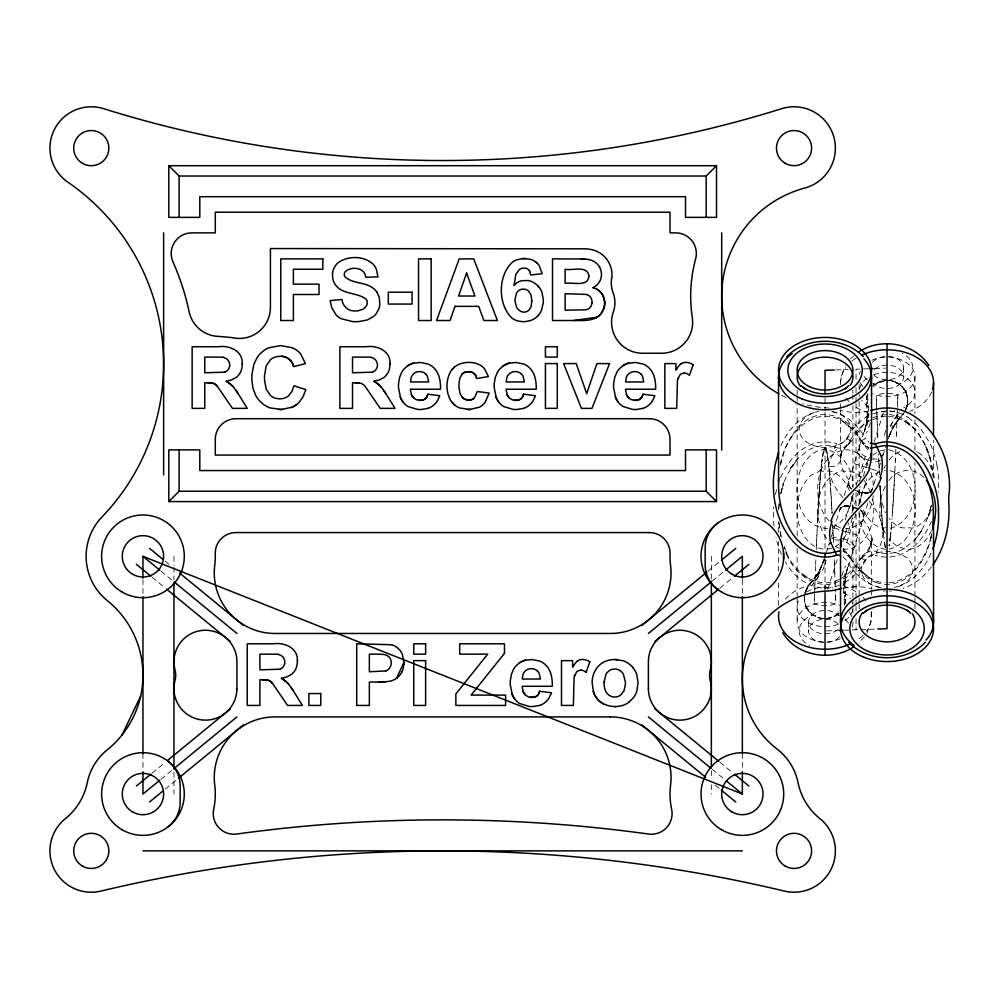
<?xml version="1.0" encoding="UTF-8"?>
<svg xmlns="http://www.w3.org/2000/svg" width="999" height="999" viewBox="0 0 999 999"><rect width="100%" height="100%" fill="white"/><g stroke="black" fill="none" stroke-linecap="round" stroke-linejoin="round"><path stroke-width="0.75" stroke-dasharray="5 3.75" d="M778.533 605.431L778.546 580.531M778.558 571.191L778.571 541.608M778.571 532.28L778.583 521.378M797.127 548.513L797.127 596.116M797.127 536.138L797.152 402.572M797.152 401.024L797.165 396.391M797.165 394.842L797.165 390.209M825.037 589.847L825.037 583.441M852.934 612.974L852.934 605.307M852.934 603.771L852.934 599.175M852.934 597.639L852.934 517.569M859.14 401.361L859.14 481.431M859.14 389.098L859.14 384.49M914.922 608.791L914.922 604.158M914.922 602.609L914.922 597.976M914.922 596.428L914.947 462.862M914.947 450.487L914.947 419.755M933.503 477.622L933.516 440.272M852.934 510.651L852.934 493.593M859.14 503.921L859.19 486.713M849.187 479.97C842.194 471.915 837.649 460.064 842.669 449.837C851.148 439.835 857.592 427.647 868.893 420.079M804.395 597.002L804.732 601.972A19.443 16.271 80.9 0 1 808.129 586.663M804.382 597.277C803.733 607.804 812.337 617.707 822.814 618.606M814.285 601.535L814.372 599.088M814.535 594.193L814.197 603.995A27.66 19.555 0 0 0 835.876 603.995L835.364 589.535M814.572 593.206L814.809 586.838M897.277 412.162L897.364 409.715M897.452 407.255L897.876 395.005A27.66 19.555 0 0 0 876.21 395.005L876.46 402.36M897.626 402.36L897.801 397.465M814.709 589.547L814.897 584.39M814.884 584.64L815.072 579.495M815.072 579.695L815.746 562.35M897.189 414.385L896.228 439.273M897.09 417.058L897.377 409.465M896.44 434.203L896.528 431.755M815.646 564.747L815.846 559.752M816.258 549.787L816.47 544.842M816.458 545.204L816.695 539.935M895.816 449.238L895.166 463.961M816.683 540.309L816.92 535.077M895.291 461.138L895.404 458.691M816.895 535.414L817.244 528.059M894.829 470.941L895.179 463.598M817.145 530.257L817.494 523.051M894.592 475.999L894.942 468.781M817.482 523.164L817.557 521.828M817.544 521.94L817.619 520.604M817.607 520.716L817.681 519.38M817.669 519.492L817.744 518.156M879.907 485.901L880.831 499.737L885.389 512.824M894.342 480.906L894.592 475.836M817.731 518.269L817.869 515.696M817.856 515.821L817.931 514.473M817.919 514.597L817.994 513.249M894.093 485.639L894.342 480.731M817.994 513.374L818.056 512.025M818.056 512.15L818.131 510.801M818.119 510.914L818.331 507.117M893.88 489.485L894.142 484.577M818.318 507.242L818.406 505.894M844.854 584.028L845.017 581.081M867.07 417.919L867.232 414.972M893.68 493.169L893.83 490.534M893.818 490.709L893.893 489.31M818.393 506.018L818.468 504.67M818.468 504.795L818.543 503.446M818.531 503.571L818.606 502.222M893.481 496.653L893.693 492.982M818.755 499.762L818.606 502.347M893.318 499.3L893.531 495.616M818.743 499.9L818.83 498.538M818.818 498.676L818.905 497.315M893.168 501.748L893.331 499.1M818.893 497.452L818.98 496.091M818.968 496.228L819.055 494.867M893.019 504.195L893.181 501.548M819.043 495.005L819.13 493.643M819.13 493.781L819.217 492.42M840.534 382.679L841.32 376.685L845.154 365.572M892.869 506.655L892.956 505.219M892.944 505.419L893.031 503.996M819.205 492.557L819.292 491.183M819.28 491.333L819.38 489.96M892.706 509.103L892.881 506.443M819.442 488.886L819.542 487.512M819.367 490.109L819.455 488.736M892.532 511.55L892.719 508.891M819.53 487.662L819.63 486.288M892.457 512.774L892.557 511.338M819.617 486.438L819.779 484.04M892.319 514.71L892.469 512.562M819.754 484.353L819.904 482.417M892.182 516.633L892.294 514.96M819.867 482.829L820.054 480.369M820.042 480.494L820.142 479.133M891.957 519.517L892.032 518.631M820.191 478.558L820.266 477.584M820.117 479.52L820.441 475.399M848.713 481.443L848.95 485.189L851.872 488.836C849.637 487.15 847.814 484.315 848.713 481.443A8.267 6.394 17.5 0 0 851.922 488.686M863.361 517.557L863.124 513.811L860.214 510.164C862.437 511.85 864.26 514.685 863.361 517.557A8.267 6.394 17.5 0 0 860.164 510.314M891.732 522.365L891.433 526.086M820.416 475.661L820.866 470.454M820.504 474.687L820.666 472.764M891.495 525.287L890.958 531.331M842.856 497.527C835.364 489.011 829.182 478.409 829.27 466.758A10.34 7.305 0 0 0 840.534 459.478L841.92 451.648L840.359 456.93L842.194 451.873L850.636 440.796M779.145 503.783L778.621 509.515L779.22 503.796M831.717 548.151C809.19 554.632 795.516 527.21 797.152 508.204C797.477 498.114 800.424 487.824 806.855 479.895C809.527 472.714 821.553 474.15 821.228 466.695M845.042 580.706L845.354 577.859M867.032 418.294L866.72 421.141M820.903 470.054L820.978 469.28M821.091 468.032L821.278 466.096M890.871 532.155L890.796 532.979M821.265 466.258L821.34 465.497M890.733 533.578L890.808 532.742M821.328 465.659L821.403 464.897M890.671 534.178L890.746 533.341M821.39 465.047L821.465 464.298M890.696 533.953L890.496 535.801M821.453 464.435L824.237 448.264M890.546 535.389L889.11 545.941M852.646 494.88C851.298 508.029 844.842 522.514 831.717 527.484M859.44 504.12C860.788 490.971 867.232 476.486 880.356 471.516M890.409 536.588L890.209 538.299M821.727 461.95L822.102 458.853M859.902 445.904C857.904 452.01 863.573 456.93 869.23 457.592M852.184 553.096C854.17 546.99 848.501 542.07 842.856 541.408M890.121 538.998L889.809 541.408M873.226 495.691C871.852 510.427 862.037 528.409 845.479 528.633M844.979 581.53L845.966 574.15L845.529 576.648M867.095 417.47L866.121 424.85L866.545 422.352M822.339 457.055L823.276 451.56M905.843 409.528C909.215 402.397 907.929 393.431 902.746 387.512M852.334 517.994L848.788 530.556L842.669 540.422M859.739 481.019L862.974 469.205L868.868 459.228M889.322 544.705L889.16 545.629M885.389 486.163C877.921 500.724 877.921 518.943 885.389 533.491M780.231 465.384L785.376 447.764L792.494 434.403M775.449 494.493L776.61 489.597M780.481 464.048L781.056 461.401M867.382 394.58L867.269 394.93A20.667 20.667 0 0 0 866.595 403.958A62.013 62.013 0 0 1 864.397 431.605L866.133 424.737L843.805 497.065M844.692 604.42L844.804 604.07A20.667 20.667 0 0 0 845.479 595.042A62.013 62.013 0 0 1 847.676 567.395L845.941 574.263L868.268 501.935M931.88 533.416L930.044 541.433L931.617 534.765C926.66 556.431 912.611 581.281 887.899 582.904M780.881 493.181L783.528 482.767L780.669 493.868L783.815 482.879A81.731 81.618 0 0 1 787.162 474.7L797.939 458.042L789.31 469.83L798.201 458.304L808.104 450.349A32.979 32.93 0 0 1 835.564 447.165M931.193 505.819L928.546 516.233L931.405 505.132L928.271 516.121A82.917 82.805 0 0 1 925.648 522.702L920.566 532.117L914.147 540.958L922.764 529.17L913.873 540.696L903.983 548.651A32.979 32.93 0 0 1 876.523 551.835M804.932 593.231L809.153 584.815M907.08 406.044L905.631 410.002C912.012 397.914 902.971 381.356 889.272 380.394M867.694 393.681L866.383 400.549L867.257 412.437A46.503 32.88 0 0 1 853.546 405.494M844.38 605.319L845.691 598.451L844.817 586.563A46.503 32.88 0 0 1 858.528 593.506M865.634 427.085L864.397 431.605L865.059 429.37M846.44 571.928L847.676 567.395L847.027 569.63M823.75 449.625L824.013 448.801A13.699 9.778 0 0 1 824.138 448.501L824.15 448.464A7.592 5.42 0 0 1 824.325 448.089L825.574 447.802A6.344 4.533 0 0 1 825.911 448.464L826.285 449.475M867.269 394.93L866.595 403.958M844.804 604.07L845.479 595.042M780.619 463.961C784.415 438.124 809.515 406.793 838.198 418.881C852.771 425.224 859.789 440.122 869.355 451.548M860.476 526.735L860.701 526.023M824.65 557.942L819.405 570.854M826.335 552.584L829.37 542.969M831.218 537.075L840.846 506.481M839.197 539.248L838.885 540.247L835.838 539.81L832.617 540.709M845.204 520.167L853.633 493.394M856.23 485.114L865.309 456.268M827.784 589.323L838.086 556.555M842.756 541.733L848.688 522.864M851.91 512.649L860.176 486.351M863.398 476.136L869.33 457.267M873.988 442.445L884.302 409.677M846.777 542.732L855.843 513.886M858.453 505.606L866.882 478.833M872.876 459.752L873.188 458.753L876.248 459.19L879.47 458.291M871.24 492.532L880.494 463.111M882.704 456.056L885.539 447.065M834.627 448.576C834.789 442.594 841.308 444.942 844.717 440.921C851.248 431.168 858.066 420.829 869.03 415.509M869.08 501.311C881.717 514.135 888.373 535.901 876.697 551.485C876.71 557.117 868.855 553.871 866.583 558.916C860.763 568.731 853.433 578.184 843.056 583.491M822.989 562.949L824.013 559.952A62.013 62.013 0 0 1 809.989 583.878L807.966 586.401M805.007 592.969L808.728 585.364A20.704 15.734 -19.3 0 1 809.028 584.914A20.492 15.734 -18.4 0 1 809.39 584.477A19.58 15.06 -18.3 0 1 809.577 584.128A20.33 15.722 -17.8 0 0 809.402 584.49M888.061 439.048L892.669 428.146M889.085 436.051L891.695 430.02M889.048 436.426L895.079 424.076L903.608 413.311M843.193 578.921C857.966 574.3 858.765 546.628 876.647 551.56M866.932 633.428L870.766 622.315L871.54 610.277M926.71 551.248C922.427 561.625 915.933 571.428 906.642 577.946A39.935 39.873 0 0 1 902.372 580.544L898.975 582.105A32.205 32.168 0 0 1 875.586 582.342M883.965 468.444L885.389 465.497M931.468 509.877C928.158 517.482 922.427 524.637 914.397 527.472A20.892 20.892 0 0 1 911.912 528.171L910.551 527.909A18.207 18.207 0 0 0 904.869 527.909C898.488 528.396 892.881 522.902 889.01 518.444M931.468 530.544C927.422 540.521 917.906 549.999 906.468 549.238A16.034 16.034 0 0 1 905.693 549.188L896.727 546.103L889.01 539.11M780.968 445.854C787.736 429.907 800.761 414.772 818.543 411.501M839.697 510.102L841.008 507.892L843.418 506.368L841.008 507.892L839.697 510.102A8.267 6.394 17.5 0 1 849.512 506.481L857.392 508.966M872.377 488.898L871.066 491.108L868.668 492.632L871.066 491.108L872.377 488.898A8.267 6.394 17.5 0 1 862.574 492.519L854.682 490.034M931.118 553.159C926.31 564.223 918.98 574.525 908.828 581.268A43.906 43.906 0 0 1 901.573 585.139M820.379 568.98L824.013 559.952L818.356 572.727L809.702 584.19M828.521 545.654L830.019 542.807M882.055 456.193L883.566 453.346M893.293 427.035L897.164 421.054M818.793 571.965L814.922 577.946M806.455 588.998L808.553 585.576A46.503 32.88 0 0 0 784.427 600.299M861.45 558.204C868.793 553.833 871.965 544.867 872.339 536.7C872.452 544.655 867.644 551.011 862.349 556.318L863.586 554.77C856.867 563.536 851.111 573.963 840.509 578.571M897.601 420.442L893.73 426.273L902.184 415.022A20.267 15.759 -17.4 0 0 902.596 414.622L902.834 414.285A20.542 15.672 -18.9 0 0 903.233 413.886L903.358 413.648M814.472 578.558L818.356 572.727L809.989 583.878A20.667 20.667 0 0 0 810.589 612.837A20.667 20.667 0 0 0 839.547 612.774M816.508 575.686L815.996 576.435M864.385 636.887L858.054 643.231M931.418 566.883C924.225 576.56 914.422 584.54 902.921 588.448M889.01 459.89L895.029 454.008L901.235 450.786M889.01 480.556C896.64 468.543 915.096 466.808 924.212 478.009M872.901 385.876L873.576 385.277M839.185 613.124L833.203 617.045L826.66 618.506M850.549 358.803L854.02 355.769M873.713 385.152L879.357 381.755L885.414 380.494M838.198 613.985L834.165 616.595L826.897 618.643M152.06 773.189L165.31 762.312M161.026 779.208L171.865 770.304M165.172 789.173L177.223 779.282M708.091 571.091L720.142 561.201M712.237 581.056L724.287 571.178M720.004 588.061L733.254 577.185M873.026 455.044L876.51 452.622M839.06 543.956L835.564 546.378M885.176 380.544C864.073 389.56 876.26 382.467 885.176 380.357M826.897 618.456L829.62 618.206L838.448 613.786M871.578 420.429C856.767 422.527 853.271 453.446 835.501 447.365M872.839 419.705L881.13 416.633L887.05 416.071M839.247 579.295C815.846 591.733 790.309 569.143 784.34 546.878L786.887 553.896L784.34 546.89M861.013 441.034L865.484 438.524L869.08 442.32M850.424 558.329C858.428 567.919 869.567 583.004 885.164 582.567M842.994 556.68L846.59 560.476L851.098 557.942L843.181 548.401M872.814 417.894L879.332 415.534L885.489 414.61M839.26 581.106C818.019 591.982 794.105 574.188 786.575 554.045M812.025 417.345C826.423 410.514 843.768 416.983 853.321 428.883M872.751 413.773L885.314 410.964M839.335 585.227C818.705 594.255 795.154 580.581 785.364 561.825M824.874 447.452L825.037 447.427A2.035 1.449 0 0 1 825.649 448.014M880.356 450.849L885.326 449.775M842.994 588.224L856.043 586.675M889.147 549.188C924.013 541.046 923.875 478.096 888.773 470.442M884.477 470.541L885.326 470.442M827.609 528.459C793.406 527.297 788.161 475.174 810.376 455.594C830.381 437.5 855.057 465.409 852.884 486.725M891.383 590.909L889.147 591.058M835.888 369.917L848.288 369.468M868.443 368.731L856.043 369.193L856.043 380.107M874.637 368.506L885.489 368.119M826.585 630.881L837.437 630.494M843.643 630.269L859.14 629.695M860.688 629.645L876.198 629.083M885.414 591.071L883.178 590.946M829.182 408.079L827.634 407.967A111.938 111.938 0 0 1 802.434 403.696M885.713 549.25C867.656 547.165 859.177 526.835 859.152 510.651M888.773 449.775C923.138 457.455 924 517.432 891.245 528.171A18.344 18.344 0 0 0 882.841 528.171C873.039 526.011 866.145 517.332 862.661 508.366M888.498 416.283C917.544 418.843 931.405 451.461 933.316 477.085M842.831 549.088C867.482 550.924 877.709 518.344 872.427 498.464M887.911 380.294C894.192 380.744 900.361 383.791 903.945 389.061M824.175 618.706C817.894 618.256 811.712 615.209 808.129 609.952M888.211 380.307C892.994 379.021 896.815 386.113 901.098 383.391A25.837 18.269 0 0 0 902.434 353.384M823.875 618.693C819.08 619.992 815.271 612.899 810.976 615.609A25.837 18.269 0 0 0 809.64 645.616M831.755 411.551C841.345 413.299 849.924 418.868 856.455 425.986A67.083 67.083 0 0 1 865.459 438.536M840.446 527.922L833.016 524.313M869.217 447.877L864.622 445.417L861.438 440.796A63.936 63.849 0 0 0 853.346 428.858M842.869 551.123L847.452 553.583L850.636 558.204A65.597 65.509 0 0 0 858.715 570.154M869.754 460.489L864.497 458.828A8.267 6.119 17.5 0 1 858.453 450.512M854.32 463.648L867.469 467.782M871.528 469.055L877.984 471.091M857.13 491.446L862.387 493.106A8.267 6.406 17.5 0 0 871.715 490.546M857.579 508.379L849.699 505.894A8.267 6.406 17.5 0 0 840.371 508.454M834.103 527.909L840.546 529.945M844.617 531.218L857.766 535.352M842.319 538.511L847.577 540.172A8.267 6.119 17.5 0 1 853.633 548.488M839.172 548.201L835.426 546.528M874.462 581.83L875.599 582.292M916.545 451.735L917.282 452.097M846.59 438.524L851.048 441.034M860.988 557.942L865.496 560.476M917.994 452.472C927.584 458.017 932.816 468.831 934.752 479.395M861.438 440.796L865.708 444.318L868.968 448.963M850.636 558.204L846.378 554.695L843.106 550.037M908.291 417.382L920.504 428.321L929.769 442.907A89.198 89.198 0 0 1 936.925 465.284M865.446 581.393L856.905 574.35M906.168 420.704L917.157 431.106L925.499 444.955A87.213 87.088 0 0 1 931.255 462.637L933.116 476.361M720.004 762.312L733.254 773.189M712.237 769.317L724.287 779.208M715.321 785.214L720.142 789.173M165.172 561.201L171.191 566.146M161.026 571.178L173.077 581.056M152.06 577.185L165.31 588.061M861.6 477.41L854.907 472.577L848.551 471.091A18.207 18.207 0 0 1 842.869 471.091L841.508 470.829A20.942 20.942 0 0 0 839.023 471.528C814.048 483.091 811.812 520.654 828.071 540.422M810.276 612.524C808.016 612.225 804.495 601.585 805.044 603.321M901.81 386.476L902.434 387.15M829.207 521.003C809.527 501.186 814.772 451.935 846.952 449.762A15.072 15.072 0 0 1 847.589 449.8C856.667 450.661 864.01 457.692 868.031 465.509M858.765 570.117L867.607 578.071A38.287 38.237 0 0 0 874.462 581.843M862.899 519.03L868.743 527.996L871.34 536.5L871.54 589.123M864.41 480.556L870.653 492.17M825.848 448.289L826.26 449.413M849.412 490.634C845.928 481.668 839.035 473.002 829.232 470.829A18.344 18.344 0 0 1 820.828 470.829M870.928 472.277L872.876 480.207L873.601 488.349M826.348 449.712L827.16 453.396M826.398 449.862L826.985 452.46M907.03 395.679L907.229 396.491M860.888 502.909L859.14 489.16M851.185 496.091L852.934 509.84M885.314 547.602L883.466 534.565M885.276 547.44L884.265 541.346M907.292 396.765L907.342 397.028A19.443 16.271 80.9 0 1 905.643 409.465M780.793 536.376L778.758 521.915M781.243 537.012L778.958 522.639M827.097 453.059L827.696 456.755M936.987 465.272L938.461 476.723A103.846 103.846 0 0 1 938.398 492.045M827.684 456.693L827.884 458.191M827.809 457.654L828.471 463.012M827.971 458.853L828.196 460.701M828.421 462.574L828.533 463.611M828.558 463.811L828.683 465.047M883.403 533.953L883.478 534.702M883.341 533.341L883.416 534.103M828.658 464.822L828.745 465.659M883.278 532.742L883.353 533.503M828.72 465.422L828.808 466.258M883.291 532.904L883.054 530.494M828.783 466.021L828.895 467.145M828.97 467.932L829.12 469.518M883.104 530.968L882.941 529.208M882.916 528.946L882.841 528.171M882.991 529.757L882.504 524.313M829.095 469.243L829.407 472.752M773.963 526.111L773.613 522.277A103.859 103.859 0 0 1 773.676 506.955M882.766 527.322L882.254 521.116M829.307 471.678L829.932 479.133M882.354 522.365L882.454 523.601M882.154 519.867L882.267 521.416M882.055 518.506L882.192 520.442M829.882 478.521L830.019 480.369M882.055 518.631L881.88 516.171M830.032 480.444L830.107 481.605M881.792 514.96L881.905 516.583M830.094 481.406L830.544 487.662M881.842 515.609L881.618 512.562M830.244 483.329L830.306 484.303M881.543 511.338L881.63 512.712M881.468 510.264L881.293 507.667M881.543 511.488L881.368 508.891M830.531 487.45L830.693 489.897M830.631 488.886L830.793 491.333M881.13 505.219L881.218 506.593M881.205 506.443L881.305 507.817M830.781 491.121L830.943 493.781M880.981 502.772L881.068 504.133M881.056 503.996L881.143 505.357M830.931 493.581L831.106 496.228M880.831 500.324L880.906 501.685M880.906 501.548L880.993 502.909M831.093 496.028L831.255 498.676M880.606 496.653L880.768 499.238M880.756 499.1L880.843 500.462M831.243 498.476L831.468 502.347M880.469 494.205L880.544 495.554M880.544 495.429L880.619 496.79M831.543 503.571L831.668 505.831M831.455 502.16L831.605 504.607M880.344 491.883L880.131 488.086M880.331 491.758L880.406 493.106M880.394 492.982L880.481 494.33M831.605 504.795L831.817 508.466M880.007 485.751L880.069 486.975M880.131 488.199L879.994 485.639M831.805 508.291L832.08 513.199M832.017 512.15L832.08 513.374M879.432 474.725L879.02 466.046M832.642 524.238L832.704 525.611M832.704 525.462L833.054 532.954M878.92 463.923L878.483 454.158M878.908 463.598L879.145 468.743M833.154 535.039L833.378 539.91M832.929 530.219L833.178 535.414M878.683 458.691L878.795 461.138M833.291 537.862L833.591 544.817M877.259 424.275L877.859 439.26M834.227 559.727L834.814 574.7M877.646 434.203L877.746 436.65M834.327 562.35L834.527 567.245M876.897 414.36L877.085 419.505M877.072 419.305L877.359 426.86M835.089 581.942L835.326 588.311M834.714 572.14L835.189 584.615M876.535 404.583L876.71 409.453M876.76 410.676L876.897 414.61M876.373 399.762L876.548 404.807M835.539 594.405L835.713 599.225M859.14 511.376L859.165 596.428M859.165 597.976L859.165 602.609M859.165 604.158L859.165 608.791M852.909 390.209L852.909 393.294M852.909 394.842L852.909 399.488M852.921 405.669L852.934 487.624M914.947 376.823L914.947 413.623M903.583 368.057L903.583 376.823M871.54 590.634L871.54 595.167M856.043 387.912L856.043 395.716M856.043 397.277L856.043 401.96M856.043 403.521L856.043 484.677M856.043 492.482L856.043 508.079M856.043 514.323L856.043 598.601M856.043 600.162L856.043 604.845M856.043 606.405L856.043 611.088M856.043 618.893L856.043 629.807M840.534 403.833L840.534 408.366M840.534 409.877L840.534 459.478M825.037 398.251L825.037 410.676M825.037 412.225L825.037 552.385M825.037 559.303L825.037 589.422M808.503 622.177L808.503 630.943M797.127 597.639L797.127 622.177M742.357 579.645L742.357 595.179M742.357 753.646L742.357 772.289M711.35 556.343L711.35 579.645M711.35 770.729L711.35 778.496M711.35 784.715L711.35 794.03M173.963 556.343L173.963 565.659M173.963 567.22L173.963 579.645M173.963 772.289L173.963 794.03M142.957 579.645L142.957 595.179M142.957 753.646L142.957 772.289M871.815 360.302A27.91 19.73 0 0 1 907.879 363.711A27.91 19.73 0 0 1 908.503 389.435A27.91 19.73 0 0 1 872.614 393.718M862.861 386.675A27.91 19.73 0 0 1 860.276 382.392M859.427 374.026A27.91 19.73 0 0 1 860.276 371.266M852.934 621.84A27.91 19.73 0 0 1 851.81 627.734M840.271 638.698A27.91 19.73 0 0 1 804.195 635.289A27.91 19.73 0 0 1 803.571 609.565A27.91 19.73 0 0 1 839.46 605.282M849.225 612.325A27.91 19.73 0 0 1 851.81 616.608M832.317 411.625A25.837 18.269 0 0 1 846.078 439.747A25.837 18.269 0 0 1 803.995 439.747A25.837 18.269 0 0 1 817.756 411.625M852.659 609.715A27.91 19.73 0 0 1 844.767 620.866M838.411 624.225A27.91 19.73 0 0 1 806.767 621.815A27.91 19.73 0 0 1 798.888 600.012M806.767 591.995A27.91 19.73 0 0 1 832.904 587.974M843.306 591.995A27.91 19.73 0 0 1 850.424 598.713M852.297 602.709A27.91 19.73 0 0 1 852.659 604.095M839.547 636.55A16.533 11.688 0 0 1 814.809 640.134A16.533 11.688 0 0 1 813.91 622.29A16.533 11.688 0 0 1 838.948 624.625M873.675 374.775A27.91 19.73 0 0 1 910.514 381.431A27.91 19.73 0 0 1 903.77 407.892M894.904 411.026A27.91 19.73 0 0 1 879.182 411.026M868.768 407.005A27.91 19.73 0 0 1 861.662 400.287M859.777 396.291A27.91 19.73 0 0 1 859.427 394.905M859.427 389.285A27.91 19.73 0 0 1 867.307 378.146M879.769 587.375A25.837 18.269 0 0 1 865.996 559.253A25.837 18.269 0 0 1 908.091 559.253A25.837 18.269 0 0 1 894.317 587.375M872.527 362.45A16.533 11.688 0 0 1 897.264 358.866A16.533 11.688 0 0 1 898.163 376.71A16.533 11.688 0 0 1 873.138 374.375M785.926 397.465A111.938 111.938 0 0 1 781.093 395.042M869.13 410.926A62.013 62.013 0 0 1 839.934 410.202M842.944 588.074A62.013 62.013 0 0 1 872.152 588.798M888.96 436.401A62.013 62.013 0 0 1 902.085 415.122A20.667 20.667 0 0 0 901.498 386.163A20.667 20.667 0 0 0 872.539 386.226M884.477 435.327A90.322 61.738 -10.3 0 1 887.487 425.212M890.234 426.323A50.462 28.821 -27.7 0 1 897.914 414.273M891.72 428.146A74.138 44.555 -24.8 0 1 892.944 425.899M890.733 426.273A50.45 28.384 -28.5 0 1 898.476 414.398M902.671 414.66A19.98 15.534 -17.4 0 1 902.297 415.084M903.358 413.786A20.592 15.772 -18.6 0 1 902.821 414.435M904.22 388.773A17.358 14.323 79.1 0 1 907.479 395.604M874.937 384.19A25.837 18.269 0 0 1 872.876 383.329M867.02 379.595A25.837 18.269 0 0 1 864.123 376.473M867.532 403.696A17.92 12.825 -72.1 0 1 869.03 395.055M873.813 387.187A17.92 12.825 -72.1 0 1 874.337 386.638M868.106 405.244A16.583 4.158 78.5 0 1 868.094 414.81M867.706 412.587A116.246 74.413 33.6 0 1 867.394 418.431M868.918 413.024A121.004 77.635 33.2 0 1 867.144 425.224M931.705 391.833A46.503 32.88 0 0 1 909.939 411.301M849.187 401.773A46.503 32.88 0 0 1 844.267 395.579M840.634 384.765A46.503 32.88 0 0 1 845.728 367.57M851.972 361.076A46.503 32.88 0 0 1 857.729 357.142M870.241 422.977A131.006 82.517 36.2 0 1 866.495 432.917M826.136 559.989A102.997 70.405 -10.3 0 1 824.337 566.171M824.375 565.871A81.019 51.598 -20.1 0 1 821.178 573.264M819.467 573.039A64.336 36.751 -27.7 0 1 817.607 576.111M820.366 570.854A74.138 44.555 -24.8 0 1 819.143 573.101M818.693 573.051A65.31 36.738 -28.5 0 1 817.057 575.699M818.93 575.861A45.192 24.113 -30.7 0 1 812.736 584.403M818.518 576.261A44.443 23.477 -31.1 0 1 812.549 584.365M809.302 584.89A19.88 14.935 -20.1 0 1 809.577 584.577M871.153 612.1A46.503 32.88 0 0 1 866.345 631.43M863.061 635.252A46.503 32.88 0 0 1 857.916 639.585M862.886 597.227A46.503 32.88 0 0 1 867.806 603.421M807.854 610.227A17.358 14.323 79.1 0 1 804.595 603.396M837.137 614.81A25.837 18.269 0 0 1 839.21 615.671M845.067 619.405A25.837 18.269 0 0 1 848.401 623.151M844.542 595.304A17.92 12.825 -72.1 0 1 843.056 603.945M838.273 611.813A17.92 12.825 -72.1 0 1 837.736 612.362M843.968 593.756A16.583 4.158 78.5 0 1 843.98 584.19M844.38 586.413A116.246 74.413 33.6 0 1 844.679 580.569M843.156 585.976A121.004 77.635 33.2 0 1 844.929 573.788M841.845 576.023A131.006 82.517 36.2 0 1 845.579 566.083M874.212 369.455A16.533 11.688 0 0 1 898.738 368.556A16.533 11.688 0 0 1 897.477 385.901A16.533 11.688 0 0 1 873.201 383.229M837.874 629.545A16.533 11.688 0 0 1 813.348 630.444A16.533 11.688 0 0 1 814.61 613.099A16.533 11.688 0 0 1 838.873 615.771M828.421 466.645A65.547 46.204 5.9 0 1 836.388 449.475M824.512 447.802A1.961 1.399 0 0 1 824.849 447.44M931.493 535.439A96.866 96.741 0 0 1 926.835 551.298M901.71 585.489A38.973 38.973 0 0 1 893.63 587.687M881.018 587.637A38.973 38.973 0 0 1 865.471 581.356M856.842 574.413A68.019 68.019 0 0 1 846.628 560.464M792.744 434.553A48.402 48.339 0 0 1 811.862 417.02M889.36 414.573A34.291 34.241 0 0 1 906.093 420.804M889.622 410.926A39.56 39.56 0 0 1 908.228 417.47M931.468 521.303A83.379 83.379 0 0 1 929.12 526.423C923.875 536.825 916.145 546.316 905.856 552.06A38.287 38.287 0 0 1 875.374 555.369M786.55 554.058A87.188 87.063 0 0 1 785.813 552.347M778.671 509.752A104.408 104.271 0 0 1 778.82 507.367M781.455 554.308A89.173 89.173 0 0 1 775.898 537.487M780.606 477.697A83.354 83.354 0 0 1 782.966 472.577C788.211 462.175 795.941 452.684 806.218 446.94A38.287 38.287 0 0 1 836.712 443.631M831.692 538.636A8.267 6.119 17.5 0 1 838.973 537.487M851.735 489.285A8.267 6.406 17.5 0 1 848.538 482.03M860.351 509.715A8.267 6.406 17.5 0 1 863.548 516.97M880.381 460.364A8.267 6.119 17.5 0 1 873.101 461.513M871.54 539.522L870.154 547.352L871.54 539.522M849.724 442.682L848.563 444.293L849.724 442.682M868.705 492.482L865.559 493.144L862.574 492.519L865.559 493.144L868.705 492.482M844.879 506.118L843.368 506.518L846.515 505.856L849.512 506.481L844.879 506.118M910.601 425.462L903.77 420.579L910.589 425.474M808.303 578.421L801.473 573.538L808.303 578.421M869.642 577.946L859.352 569.567L869.617 578.009M852.721 429.433L842.469 420.991L852.684 429.47M863.586 444.218L862.349 442.682L863.523 444.293M849.737 556.318L848.488 554.782L849.737 556.318M930.369 459.103L925.199 445.104L930.294 459.128"/><path stroke-width="1.5" d="M840.534 622.102L840.534 539.522M871.54 459.478L871.54 376.898M933.516 435.601L933.553 382.679M783.591 559.29L783.591 553.396M401.798 672.24A17.545 17.545 0 0 0 403.496 666.695L403.771 664.098A29.82 29.82 0 0 0 403.796 661.8L402.41 654.595A15.822 15.822 0 0 0 400.249 650.736L399.325 649.637A16.134 16.134 0 0 0 391.408 644.68M577.734 660.814A7.567 7.567 0 0 0 576.923 661.413L573.926 664.909A41.371 41.371 0 0 0 572.602 666.97L572.602 660.639L561.5 660.639L561.5 705.431L573.376 705.431L574.088 677.572A13.774 13.774 0 0 1 574.437 676.111L576.898 671.59A6.219 6.219 0 0 1 580.906 670.242M681.081 363.748A7.567 7.567 0 0 0 680.269 364.348L677.272 367.844A41.371 41.371 0 0 0 675.948 369.905L675.948 363.586L664.847 363.586L664.847 408.366L676.71 408.366L677.434 380.507A13.774 13.774 0 0 1 677.784 379.046L680.244 374.525A6.219 6.219 0 0 1 684.253 373.176M586.888 393.044L596.915 363.586L609.54 363.586L591.97 408.366L581.43 408.366L563.611 363.586L576.236 363.586L586.688 393.718M778.583 451.998L775.249 464.398L773.588 477.147A104.57 104.57 0 0 0 773.526 489.722C774.55 518.881 791.895 555.756 825.037 557.08A37 37 0 0 0 833.228 556.156L837.661 555.007L840.584 555.444M830.931 521.466C837.524 499.488 861.026 488.898 869.879 468.344M881.155 477.534C874.562 499.512 851.061 510.102 842.194 530.656M932.666 527.497C937.774 512.599 936.425 495.067 927.434 481.905M689.535 375.075L693.169 364.685M586.188 672.14L589.835 661.75M396.578 678.284L403.808 662.712M122.115 734.839L140.634 696.128M427.048 396.366L427.36 395.704A13.699 13.699 0 0 0 427.922 394.205L439.785 395.729L437.287 401.011A17.994 17.994 0 0 1 427.797 408.441M522.739 396.366L523.051 395.704A13.699 13.699 0 0 0 523.613 394.205L535.476 395.729L532.966 401.011A17.994 17.994 0 0 1 523.488 408.441M642.157 396.366L642.482 395.704A13.699 13.699 0 0 0 643.031 394.205L654.894 395.729L652.397 401.011M538.811 693.431L539.135 692.769A13.699 13.699 0 0 0 539.685 691.258L551.548 692.794L549.05 698.076A17.994 17.994 0 0 1 539.572 705.506M675.948 369.905L677.272 367.844M572.602 666.97L573.926 664.909M932.866 564.897C945.204 547.04 950.111 524.75 948.85 503.259A62.013 62.013 0 0 1 948.85 495.729C954.882 453.883 920.941 396.828 873.351 409.852A62.013 62.013 0 0 1 870.928 410.514M453.621 367.894A18.594 18.594 0 0 1 458.753 364.398C465.522 361.588 473.738 361.626 480.269 365.11A15.772 15.772 0 0 1 484.715 369.081L488.399 376.598L476.535 378.509L475.399 375.187L473.064 372.764L469.717 371.678L465.959 371.928A8.329 8.329 0 0 0 462.212 374.001L459.752 378.246L458.941 384.24A43.706 43.706 0 0 0 458.966 387.088L459.965 393.419L462.662 397.739A8.429 8.429 0 0 0 466.633 399.737L468.206 399.937A8.504 8.504 0 0 0 474.35 398.164M168.794 501.573L179.121 491.233L706.193 491.233L716.52 501.573L716.52 449.9L685.514 449.9L685.514 470.566L199.8 470.566L199.8 449.9L168.794 449.9L168.794 501.573L716.52 501.573M168.794 165.697L179.121 176.024L706.193 176.024L716.52 165.697L716.52 217.37L685.514 217.37L685.514 196.703L199.8 196.703L199.8 217.37L168.794 217.37L168.794 165.697L716.52 165.697M474.263 398.052L477.297 391.521L489.16 393.057L485.114 402.372A16.808 16.808 0 0 1 479.458 407.192L469.555 409.503L459.69 407.954A18.719 18.719 0 0 1 453.621 404.033M786.712 356.68C806.58 336.163 843.493 336.151 863.361 356.668M848.9 385.564L845.229 388.748L846.69 387.562C833.94 395.979 816.133 395.979 803.383 387.562L804.844 388.748L801.298 385.689M863.173 613.436L866.845 610.252L865.384 611.438C878.133 603.021 895.953 603.021 908.703 611.438L907.242 610.252L910.788 613.311M925.361 642.332C905.506 662.837 868.581 662.849 848.725 642.332M136.401 786.051L150.849 774.188M167.72 760.339L230.369 708.915M159.815 780.194L142.957 794.03L142.957 772.289M174.276 768.331L236.925 716.907M149.513 802.022L162.762 791.146M178.421 778.296L243.481 724.899M641.833 625.474L706.892 572.077M721.34 560.214L735.801 548.351M648.388 633.466L711.038 582.055M725.499 570.179L742.357 556.343L742.357 578.096M654.944 641.458L718.793 589.048M734.465 576.198L748.913 564.335M628.983 702.135L633.066 698.114A22.19 22.19 0 0 0 636.813 691.183L638.061 682.904L636.825 674.712A21.903 21.903 0 0 0 633.116 667.844M411.313 394.405A9.653 9.653 0 0 0 413.236 397.415L413.598 397.764A10.09 10.09 0 0 1 412.899 397.028A9.503 9.503 0 0 1 411.526 394.88L410.314 389.223L440.547 389.223C440.684 381.556 439.485 372.889 433.466 367.482A18.444 18.444 0 0 0 428.121 364.086L420.354 362.462L412.837 363.324A18.531 18.531 0 0 0 407.43 365.996L404.308 368.768A19.693 19.693 0 0 0 401.748 372.252L399.575 377.447L398.539 383.591A39.898 39.898 0 0 0 398.464 387.475L400.549 397.677M507.005 394.405A9.653 9.653 0 0 0 508.928 397.415L509.29 397.764A10.09 10.09 0 0 1 508.591 397.028A9.503 9.503 0 0 1 507.217 394.88L506.006 389.223L536.238 389.223C536.376 381.556 535.177 372.889 529.158 367.482A18.444 18.444 0 0 0 523.801 364.086L516.046 362.462L508.528 363.324A18.531 18.531 0 0 0 503.121 365.996L499.999 368.768A19.693 19.693 0 0 0 497.44 372.252L495.254 377.447L494.23 383.591A39.898 39.898 0 0 0 494.155 387.475L496.241 397.677A21.479 21.479 0 0 0 498.576 401.835L500.087 403.633A17.295 17.295 0 0 0 503.658 406.518L513.086 409.39A32.692 32.692 0 0 0 516.845 409.503L523.476 408.404M626.423 394.405A9.653 9.653 0 0 0 628.346 397.415L628.708 397.764A10.09 10.09 0 0 1 628.009 397.028A9.503 9.503 0 0 1 626.635 394.88L625.424 389.223L655.669 389.223C655.806 381.556 654.607 372.889 648.588 367.482A18.444 18.444 0 0 0 643.231 364.086L635.476 362.462L627.946 363.324A18.531 18.531 0 0 0 622.539 365.996L619.417 368.768A19.693 19.693 0 0 0 616.858 372.252L614.685 377.447L613.648 383.591A39.898 39.898 0 0 0 613.573 387.475L615.659 397.677M523.076 691.458A9.653 9.653 0 0 0 524.999 694.467L525.362 694.817A10.09 10.09 0 0 1 524.662 694.093A9.503 9.503 0 0 1 523.289 691.945L522.077 686.288L552.322 686.288C552.459 678.608 551.261 669.954 545.242 664.547A18.444 18.444 0 0 0 539.885 661.138L532.13 659.515L524.6 660.389A18.531 18.531 0 0 0 519.193 663.061L516.071 665.834A19.693 19.693 0 0 0 513.511 669.305L511.338 674.5L510.302 680.656A39.898 39.898 0 0 0 510.227 684.54L512.312 694.742A21.479 21.479 0 0 0 514.66 698.9L516.158 700.699A17.295 17.295 0 0 0 519.73 703.571L529.17 706.455A32.692 32.692 0 0 0 532.917 706.555L539.547 705.456M588.349 259.503L585.102 259.141A84.89 84.89 0 0 0 580.806 258.941L552.509 258.891L552.509 320.517L573.663 320.517C583.666 320.467 597.614 321.99 602.597 310.839C607.479 302.31 603.096 289.91 593.081 287.799M858.441 352.11C880.556 337.2 914.385 342.657 928.933 365.572M853.646 646.89C831.38 661.937 796.902 656.306 782.779 632.754M292.12 347.702L280.719 345.592L269.018 347.727A25.437 25.437 0 0 0 262.962 351.223L259.802 354.133A25.974 25.974 0 0 0 257.105 357.58L253.833 364.385L251.973 374.35A55.12 55.12 0 0 0 251.885 379.907L252.972 388.174L255.607 395.242A26.598 26.598 0 0 0 259.79 401.099L262.924 403.958A25.462 25.462 0 0 0 270.117 407.904L281.318 409.49L292.145 407.192A22.328 22.328 0 0 0 295.716 405.207M870.529 443.156L874.125 444.018L878.858 442.844A37 37 0 0 1 887.05 441.92C920.191 443.244 937.524 480.132 938.561 509.29M427.784 408.404L421.153 409.503A32.692 32.692 0 0 1 417.407 409.39L407.967 406.518A17.295 17.295 0 0 1 404.395 403.633L402.897 401.835A21.479 21.479 0 0 1 400.949 398.564M642.894 408.404L636.263 409.503A32.692 32.692 0 0 1 632.517 409.39L623.076 406.518A17.295 17.295 0 0 1 619.505 403.633L618.006 401.835A21.479 21.479 0 0 1 616.058 398.564M226.261 381.231L231.693 379.87L236.014 377.585A14.51 14.51 0 0 0 238.262 375.524A15.435 15.435 0 0 0 241.508 369.667L242.22 365.746A22.715 22.715 0 0 0 242.27 363.374C242.72 350.661 229.046 345.067 218.194 346.74L192.145 346.74L192.145 408.366L204.77 408.366L204.77 382.717L207.268 382.717A34.64 34.64 0 0 1 210.951 382.879L212.962 383.254A9.378 9.378 0 0 1 217.133 386.001L232.455 408.366L247.252 408.366L238.237 393.831A115.172 115.172 0 0 0 236.775 391.608L233.504 387.162A21.304 21.304 0 0 0 232.505 386.039A29.108 29.108 0 0 0 226.236 381.281A28.197 28.197 0 0 1 233.566 387.1M374.001 381.231L379.433 379.87L383.753 377.585A14.51 14.51 0 0 0 386.014 375.524A15.435 15.435 0 0 0 389.26 369.667L389.96 365.746A22.715 22.715 0 0 0 390.022 363.374C390.472 350.661 376.798 345.067 365.934 346.74L339.885 346.74L339.885 408.366L352.522 408.366L352.522 382.717L355.02 382.717A34.64 34.64 0 0 1 358.691 382.879L360.701 383.254A9.378 9.378 0 0 1 365.072 386.238L380.207 408.366L395.005 408.366L385.976 393.831A115.172 115.172 0 0 0 384.515 391.608L381.256 387.162A21.304 21.304 0 0 0 380.244 386.039A29.108 29.108 0 0 0 373.976 381.281A28.197 28.197 0 0 1 381.318 387.1M281.381 678.296L286.813 676.935L291.121 674.637A14.51 14.51 0 0 0 293.381 672.589A15.435 15.435 0 0 0 296.628 666.733L297.34 662.812A22.715 22.715 0 0 0 297.39 660.426C297.839 647.714 284.166 642.132 273.314 643.806L247.252 643.806L247.252 705.431L259.89 705.431L259.89 679.782L262.387 679.782A34.64 34.64 0 0 1 266.071 679.944L268.069 680.307M573.663 320.517L597.215 317.183M536.863 262.899A15.959 15.959 0 0 0 530.319 259.265L523.376 258.541L517.607 259.565A19.381 19.381 0 0 0 512.574 262.063C497.764 275.374 497.552 304.683 512.125 318.231A18.344 18.344 0 0 0 517.907 320.966L522.277 321.641A24.775 24.775 0 0 0 525.574 321.578L530.481 320.567A18.094 18.094 0 0 0 536.313 317.27A19.643 19.643 0 0 0 538.424 315.185M391.396 644.717L356.73 643.806L356.73 705.431L369.355 705.431L369.355 682.08L378.421 682.08A110.215 110.215 0 0 0 383.966 681.917L390.184 681.193A18.019 18.019 0 0 0 396.553 678.246M834.34 369.98L825.037 370.317L825.037 393.606M869.992 368.681L873.089 368.569M838.985 630.431L842.082 630.319M877.746 629.02L887.05 628.683L887.05 605.406M142.957 850.873L742.357 850.873M615.134 706.593A25.874 25.874 0 0 1 603.458 703.771A20.03 20.03 0 0 1 593.481 691.957L592.12 682.404A24.9 24.9 0 0 1 595.042 670.916A20.342 20.342 0 0 1 603.184 662.374A24.426 24.426 0 0 1 615.047 659.54L623.189 660.764A20.967 20.967 0 0 1 629.932 664.572L630.781 665.334A23.514 23.514 0 0 1 633.116 667.844M840.546 550.736L832.404 552.547A31.593 31.556 0 0 1 825.037 553.434C794.105 551.66 779.72 516.221 778.671 489.435A105.132 104.995 0 0 1 778.733 477.485M293.544 366.021A13.199 13.199 0 0 0 282.118 356.293L280.881 356.318A18.869 18.869 0 0 0 278.534 356.381L275.362 357.005A13.886 13.886 0 0 0 270.592 359.553L266.196 365.784L264.498 375.824A57.143 57.143 0 0 0 264.548 379.995L266.159 389.16L270.492 395.517A13.611 13.611 0 0 0 275.924 398.314L278.296 398.713A17.67 17.67 0 0 0 280.607 398.788L281.219 398.751A13.024 13.024 0 0 0 288.723 395.679L291.845 391.62L293.956 385.776L305.819 389.61L303.209 396.453L299.563 401.835A21.291 21.291 0 0 1 295.716 405.207M633.816 400.224L634.303 400.287A11.326 11.326 0 0 0 635.676 400.324A7.717 7.717 0 0 0 642.345 396.478M514.385 400.224L514.885 400.287A11.326 11.326 0 0 0 516.258 400.324A7.717 7.717 0 0 0 522.927 396.478M418.693 400.224L419.193 400.287A11.326 11.326 0 0 0 420.567 400.324A7.717 7.717 0 0 0 427.235 396.478M530.469 697.29L530.956 697.339A11.326 11.326 0 0 0 532.33 697.377A7.717 7.717 0 0 0 538.998 693.543M371.116 357.28L369.992 357.192A57.979 57.979 0 0 0 368.656 357.142L352.522 357.08L352.522 372.764L372.04 372.19A5.769 5.769 0 0 0 372.689 372.003M223.376 357.28L222.24 357.192A57.979 57.979 0 0 0 220.916 357.142L204.77 357.08L204.77 372.764L224.288 372.19A5.769 5.769 0 0 0 224.95 372.003M278.484 654.345L277.36 654.258A57.979 57.979 0 0 0 276.024 654.208L259.89 654.133L259.89 669.829L279.408 669.243A5.769 5.769 0 0 0 280.07 669.068M870.579 448.164L879.669 446.453A31.593 31.556 0 0 1 887.05 445.579C917.981 447.34 932.354 482.779 933.403 509.577M232.342 337.625L219.231 336.413A31.006 31.006 0 0 1 189.161 311.838A251.511 251.511 0 0 0 172.977 261.925A20.667 20.667 0 0 1 191.87 232.867L215.297 232.867L215.297 212.2L670.017 212.2L670.017 232.867L675.674 232.867A20.667 20.667 0 0 1 695.629 258.928A142.932 142.932 0 0 0 691.458 311.014L692.295 317.595A31.006 31.006 0 0 1 661.65 353.246L642.569 353.246A31.006 31.006 0 0 1 613.311 311.988L613.985 309.79A28.059 28.059 0 0 0 614.86 304.146L614.872 301.386A26.449 26.449 0 0 0 613.748 294.767L613.261 293.381A31.006 31.006 0 0 1 611.575 278.084M466.633 399.737L466.133 399.612A8.429 8.429 0 0 1 462.287 397.377M142.957 578.096L142.957 556.343L742.357 794.03L742.357 772.289M654.944 708.915L718.793 761.325M734.465 774.188L748.913 786.051M648.388 716.907L711.038 768.331M726.698 781.181L742.357 794.03M641.833 724.899L705.681 777.309M721.34 790.159L735.801 802.022M149.513 548.351L162.762 559.228M179.633 573.076L243.481 625.474M142.957 556.343L159.815 570.179M174.276 582.055L236.925 633.466M136.401 564.335L150.849 576.198M166.521 589.048L230.369 641.458M640.746 373.938L641.071 374.25A8.217 8.217 0 0 1 642.457 376.136L643.793 381.955L625.636 381.955L626.248 377.684A8.991 8.991 0 0 1 628.184 374.388A8.666 8.666 0 0 1 633.316 371.678L633.791 371.665A10.727 10.727 0 0 1 635.227 371.628A8.741 8.741 0 0 1 640.771 373.901M521.328 373.938L521.653 374.25A8.217 8.217 0 0 1 523.026 376.136L524.375 381.955L506.218 381.955L506.83 377.684A8.991 8.991 0 0 1 508.766 374.388A8.666 8.666 0 0 1 513.886 371.678L514.36 371.665A10.727 10.727 0 0 1 515.796 371.628A8.741 8.741 0 0 1 521.353 373.901M425.636 373.938L425.961 374.25A8.217 8.217 0 0 1 427.335 376.136L428.683 381.955L410.527 381.955L411.138 377.684A8.991 8.991 0 0 1 413.074 374.388A8.666 8.666 0 0 1 418.194 371.678L418.681 371.665A10.727 10.727 0 0 1 420.104 371.628A8.741 8.741 0 0 1 425.661 373.901M537.4 670.991L537.724 671.316A8.217 8.217 0 0 1 539.11 673.201L540.447 679.02L522.29 679.02L522.902 674.737A8.991 8.991 0 0 1 524.837 671.453A8.666 8.666 0 0 1 529.97 668.743L530.444 668.731A10.727 10.727 0 0 1 531.88 668.693A8.741 8.741 0 0 1 537.425 670.966M272.302 683.029L287.575 705.431L302.372 705.431L293.344 690.896A115.172 115.172 0 0 0 291.895 688.661L288.624 684.215A21.304 21.304 0 0 0 287.625 683.104A29.108 29.108 0 0 0 281.356 678.333A28.197 28.197 0 0 1 288.686 684.165M926.423 480.556L926.935 481.218M376.81 291.958L379.27 297.34L379.832 304.008A17.782 17.782 0 0 1 378.746 309.041L376.198 313.698A16.896 16.896 0 0 1 373.439 316.596L367.32 319.955L359.203 321.528A50.05 50.05 0 0 1 352.56 321.591L340.996 318.644A18.631 18.631 0 0 1 336.076 314.872L331.73 307.655L330.12 300.612L341.995 299.463C342.582 305.569 347.565 311.001 353.921 310.914A23.764 23.764 0 0 0 358.079 310.801L363.449 309.053L366.496 305.769A6.643 6.643 0 0 0 367.207 303.471L367.07 301.136A5.232 5.232 0 0 0 366.296 299.4C357.105 291.745 341.121 295.204 334.603 283.429A15.697 15.697 0 0 1 332.767 278.634L332.467 273.913A15.909 15.909 0 0 1 333.454 269.393L335.065 266.209A15.622 15.622 0 0 1 338.274 262.562C348.314 255.519 364.235 255.707 373.251 264.323A17.433 17.433 0 0 1 376.298 269.056L377.972 276.885L365.721 277.272C365.172 267.257 350.899 265.896 345.042 271.865A4.233 4.233 0 0 0 344.405 273.339L344.318 274.987A4.396 4.396 0 0 0 344.742 276.473C352.197 284.191 365.459 281.568 373.676 288.636A16.771 16.771 0 0 1 377.447 292.919M529.458 270.991L530.694 274.975L542.17 273.714L539.285 265.821A15.272 15.272 0 0 0 536.288 262.4M881.081 456.006L875.424 443.793M831.006 542.994L836.663 555.207M293.256 365.472L293.569 366.645L305.432 363.586L300.624 353.858A17.645 17.645 0 0 0 299.126 352.26A23.327 23.327 0 0 0 292.12 347.702M390.022 363.374L390.022 364.048M297.39 660.426L297.402 661.113M242.27 363.374L242.282 364.048M933.516 517.445L933.553 622.102M778.533 376.898L778.558 481.555M887.05 343.731L887.05 605.094M825.037 553.421L825.037 557.08M825.037 592.532L825.037 655.269M742.357 596.728L742.357 753.646M721.69 232.867L721.69 450.174M711.35 581.193L711.35 767.619M706.193 176.024L706.193 217.37M706.193 449.9L706.193 491.233M179.121 176.024L179.121 217.37M179.121 449.9L179.121 491.233M173.963 582.754L173.963 769.18M163.624 232.867L163.624 474.912M142.957 596.728L142.957 753.646M232.517 337.662A31.006 31.006 0 0 0 270.417 307.442L270.417 248.564L585.876 248.826A47.64 47.64 0 0 1 589.61 249.238L590.259 249.35A28.397 28.397 0 0 1 592.844 249.925A25.749 25.749 0 0 1 611.763 278.109M778.845 393.806A111.938 111.938 0 0 1 804.707 188.062A41.334 41.334 0 0 0 833.728 136.601A41.334 41.334 0 0 0 781.68 108.679A1134.265 1134.265 0 0 1 103.634 108.679A41.334 41.334 0 0 0 67.895 182.205A220.517 220.517 0 0 1 101.998 516.933A56.843 56.843 0 0 0 107.28 600.586A95.829 95.829 0 0 1 107.28 749.787A56.843 56.843 0 0 0 87.25 782.716A62.013 62.013 0 0 1 65.36 818.668A41.334 41.334 0 0 0 100.874 891.083A1472.676 1472.676 0 0 1 784.44 891.083A41.334 41.334 0 0 0 819.954 818.668A62.013 62.013 0 0 1 798.064 782.716A56.843 56.843 0 0 0 776.897 748.888A87.987 87.987 0 0 1 826.922 591.071L831.967 590.609A49.538 49.538 0 0 0 838.735 589.135A62.013 62.013 0 0 1 841.158 588.498M167.757 827.11A31.006 31.006 0 0 0 180.157 802.309L180.157 785.763A31.006 31.006 0 0 0 167.757 760.963M717.557 523.264A31.006 31.006 0 0 0 705.157 548.076L705.157 564.61A31.006 31.006 0 0 0 717.557 589.41M854.157 645.354A46.503 32.88 0 0 1 851.972 600.511A46.503 32.88 0 0 1 915.109 595.879A46.503 32.88 0 0 1 925.973 640.097M881.268 455.956A68.182 47.989 -13.7 0 1 880.107 477.447M841.533 546.428A45.966 31.419 -15.8 0 1 843.231 530.756M870.728 453.558A45.966 32.28 -16.6 0 1 868.93 468.256M830.818 543.044A68.169 47.128 -13.1 0 1 831.992 521.553M933.191 509.59A96.866 96.741 0 0 1 932.504 529.458M938.336 509.303A97.003 97.003 0 0 1 932.854 549.025M861.6 355.144A46.503 32.88 0 0 1 913.323 355.544A46.503 32.88 0 0 1 932.529 389.51M850.486 643.856A46.503 32.88 0 0 1 800.149 644.105A46.503 32.88 0 0 1 778.97 611.813M912.424 613.91A27.91 19.73 0 0 1 886.051 641.82A27.91 19.73 0 0 1 862.549 612.649M800.549 386.351A27.91 19.73 0 0 1 824.038 357.18A27.91 19.73 0 0 1 850.424 385.09M863.96 358.903A46.503 32.88 0 0 1 853.096 403.121A46.503 32.88 0 0 1 789.972 398.489A46.503 32.88 0 0 1 792.157 353.646M272.252 683.066A9.378 9.378 0 0 0 268.107 680.232A9.503 9.503 0 0 1 272.477 683.328M278.471 654.47A7.717 7.717 0 0 1 280.12 669.205M290.996 687.349A102.21 102.21 0 0 1 293.344 690.896M262.387 679.807A31.269 31.269 0 0 1 266.808 680.019M385.989 670.966A8.591 8.591 0 0 0 391.208 662.474A8.167 8.167 0 0 0 389.273 657.267A8.729 8.729 0 0 0 384.24 654.557L381.943 654.308A69.256 69.256 0 0 0 379.083 654.183L369.355 654.133L369.355 671.74L385.214 670.991A7.08 7.08 0 0 0 385.914 670.766M403.621 661.813A21.391 21.391 0 0 1 403.683 664.76M401.723 672.202A17.108 17.108 0 0 1 396.615 678.346M385.564 681.817A100.362 100.362 0 0 1 378.421 682.055M530.956 697.352A9.303 9.303 0 0 1 525.312 694.804M539.56 691.233A9.191 9.191 0 0 1 536.638 696.253M519.193 663.061A18.619 18.619 0 0 1 525.586 660.114M514.647 698.9A21.703 21.703 0 0 1 511.95 693.83M536.563 696.203A8.367 8.367 0 0 1 530.981 697.24M580.918 670.067A10.127 10.127 0 0 1 586.113 672.24M589.81 661.775A14.086 14.086 0 0 0 582.367 659.427A8.566 8.566 0 0 0 577.447 660.963M574.437 676.111A19.106 19.106 0 0 1 574.687 675.274M615.047 659.49A29.183 29.183 0 0 1 617.519 659.602M628.983 702.135A21.054 21.054 0 0 1 622.077 705.631L617.557 706.468A27.56 27.56 0 0 1 614.373 706.568M603.384 703.933A20.217 20.217 0 0 1 593.269 691.183M538.623 286.725A20.779 20.779 0 0 0 536.6 284.678L534.428 283.017A16.508 16.508 0 0 0 527.872 280.532L521.94 280.657A13.574 13.574 0 0 0 517.02 282.779L514.01 285.527L515.871 274.3L519.48 269.405A7.468 7.468 0 0 1 523.314 268.094A6.681 6.681 0 0 1 529.832 271.179M537.974 286.001A18.856 18.856 0 0 1 541.995 292.495L543.306 299.538A30.407 30.407 0 0 1 543.231 302.959L541.558 310.165A18.744 18.744 0 0 1 537.749 315.921M522.165 258.629A25.437 25.437 0 0 1 525.486 258.529M580.806 258.953A75.862 75.862 0 0 1 585.714 259.178M588.361 259.44A16.196 16.196 0 0 1 599.675 267.158M599.562 267.22A14.548 14.548 0 0 1 593.019 287.662M586.925 294.73A7.642 7.642 0 0 0 585.864 294.405L565.147 293.731L565.147 310.19L585.564 309.815A8.079 8.079 0 0 0 590.197 307.392A7.567 7.567 0 0 0 591.858 302.922M587.05 294.43A8.204 8.204 0 0 1 592.032 302.934M596.353 288.936A15.022 15.022 0 0 1 604.62 302.01M604.857 301.998A17.832 17.832 0 0 1 595.454 318.344M223.351 357.405A7.717 7.717 0 0 1 225.012 372.14M235.876 390.284A102.21 102.21 0 0 1 238.224 393.831M207.268 382.742A31.269 31.269 0 0 1 211.688 382.967M212.987 383.166A9.503 9.503 0 0 1 217.357 386.263M282.517 409.44A37.65 37.65 0 0 1 278.559 409.478M296.553 404.62A22.527 22.527 0 0 1 291.184 407.592M281.506 356.293A13.224 13.224 0 0 1 293.431 365.422M371.091 357.405A7.717 7.717 0 0 1 372.752 372.14M383.616 390.284A102.21 102.21 0 0 1 385.976 393.831M355.02 382.742A31.269 31.269 0 0 1 359.44 382.967M413.549 397.739A9.303 9.303 0 0 0 419.193 400.287A8.367 8.367 0 0 0 424.8 399.138M427.784 394.18A9.191 9.191 0 0 1 424.862 399.188M407.43 365.996A18.619 18.619 0 0 1 413.823 363.049M402.884 401.835A21.703 21.703 0 0 1 400.187 396.765M470.591 409.453A32.605 32.605 0 0 1 467.282 409.49M454.395 404.745A19.63 19.63 0 0 1 452.172 402.485M452.872 403.284A19.368 19.368 0 0 1 450.337 399.862C445.854 391.421 445.879 380.519 450.324 372.065A19.131 19.131 0 0 1 452.872 368.643M452.172 369.443A19.356 19.356 0 0 1 454.395 367.195M474.325 398.114A8.092 8.092 0 0 1 469.18 399.887A11.376 11.376 0 0 1 467.669 399.887M461.863 374.35A8.379 8.379 0 0 1 465.959 371.915M467.994 371.703A8.054 8.054 0 0 1 476.248 375.999M509.24 397.739A9.303 9.303 0 0 0 514.885 400.287A8.367 8.367 0 0 0 520.491 399.138M523.476 394.18A9.191 9.191 0 0 1 520.554 399.188M503.121 365.996A18.619 18.619 0 0 1 509.515 363.049M498.576 401.835A21.703 21.703 0 0 1 495.879 396.765M628.658 397.739A9.303 9.303 0 0 0 634.303 400.287A8.367 8.367 0 0 0 639.909 399.138A9.191 9.191 0 0 0 642.894 394.18M652.397 401.011A17.994 17.994 0 0 1 642.919 408.441M622.539 365.996A18.619 18.619 0 0 1 628.933 363.049M617.994 401.835A21.703 21.703 0 0 1 615.297 396.765M684.265 373.002A10.127 10.127 0 0 1 689.46 375.174M685.714 362.375A14.086 14.086 0 0 1 693.156 364.722M680.794 363.911A8.566 8.566 0 0 1 685.714 362.437M677.784 379.046A19.106 19.106 0 0 1 678.034 378.221M531.843 300.936L531.131 306.568L529.008 310.102A7.18 7.18 0 0 1 524.375 312.113A8.154 8.154 0 0 1 523.526 312.088A7.293 7.293 0 0 1 520.267 311.089L517.732 308.916A9.653 9.653 0 0 1 516.533 307.155L515.047 301.298A23.314 23.314 0 0 1 515.009 299.213L516.595 292.957A7.792 7.792 0 0 1 517.42 291.845L518.044 291.209A7.68 7.68 0 0 1 522.914 289.123A8.879 8.879 0 0 1 524.25 289.173A7.617 7.617 0 0 1 528.471 290.996L531.068 295.092L531.843 300.936M604.008 682.205L604.432 687.662L606.031 691.945A10.589 10.589 0 0 0 607.092 693.406L608.728 694.979A9.478 9.478 0 0 0 613.611 696.952A11.039 11.039 0 0 0 615.284 696.99L615.846 696.952A9.428 9.428 0 0 0 620.729 694.992L623.975 690.833L625.374 684.615A28.434 28.434 0 0 0 625.411 682.13L623.388 674.125A10.677 10.677 0 0 0 622.352 672.664L620.716 671.091A9.428 9.428 0 0 0 615.846 669.118A11.039 11.039 0 0 0 614.16 669.08L613.611 669.118A9.478 9.478 0 0 0 608.728 671.078L607.092 672.664A10.589 10.589 0 0 0 606.031 674.125L604.008 682.205M588.873 276.211C588.024 287.575 571.59 281.805 565.147 283.391L565.147 269.231C571.778 270.991 588.049 264.785 588.873 276.211M454.982 306.356L450.049 320.517L436.538 320.517L459.215 258.891L473.713 258.891L497.39 320.517L483.878 320.517L478.708 306.356L454.982 306.356M466.583 273.064L458.578 296.029L474.95 296.029L466.583 273.064M504.47 653.371L471.103 695.092L505.619 695.092L505.619 705.431L455.856 705.431L455.856 693.943L487.712 654.133L459.69 654.133L459.69 643.806L504.47 643.806L504.47 653.371M322.852 258.891L280.744 258.891L280.744 320.517L293.381 320.517L293.381 294.493L319.031 294.493L319.031 284.153L293.381 284.153L293.381 269.231L322.852 269.231L322.852 258.891M431.168 258.891L418.544 258.891L418.544 320.517L431.168 320.517L431.168 258.891M412.038 292.195L388.299 292.195L388.299 304.058L412.038 304.058L412.038 292.195M557.292 346.74L545.429 346.74L545.429 357.08L557.292 357.08L557.292 346.74M557.292 363.586L545.429 363.586L545.429 408.366L557.292 408.366L557.292 363.586M649.35 418.693L235.964 418.693A20.667 20.667 0 0 0 215.297 439.373L215.297 455.057L670.017 455.057L670.017 439.373A20.667 20.667 0 0 0 649.35 418.693M649.4 532.567L235.914 532.567A20.667 20.667 0 0 0 215.26 553.933A72.34 72.34 0 0 1 214.735 565.309A60.639 60.639 0 0 0 274.912 633.466L610.401 633.466A60.639 60.639 0 0 0 670.579 565.309A72.34 72.34 0 0 1 670.054 553.933A20.667 20.667 0 0 0 649.4 532.567M425.624 643.806L413.761 643.806L413.761 654.133L425.624 654.133L425.624 643.806M425.624 660.639L413.761 660.639L413.761 705.431L425.624 705.431L425.624 660.639M320.741 693.556L308.878 693.556L308.878 705.431L320.741 705.431L320.741 693.556M610.401 716.907L274.912 716.907A60.639 60.639 0 0 0 214.735 785.064A72.34 72.34 0 0 1 213.686 809.227A20.667 20.667 0 0 0 236.726 834.04A1503.682 1503.682 0 0 1 648.588 834.04A20.667 20.667 0 0 0 671.628 809.227A72.34 72.34 0 0 1 670.579 785.064A60.639 60.639 0 0 0 610.401 716.907M648.388 688.648L648.388 661.725A31.481 31.481 0 0 1 683.978 630.506A31.481 31.481 0 0 1 710.289 669.854A20.667 20.667 0 0 0 710.289 680.519A31.481 31.481 0 0 1 683.978 719.867A31.481 31.481 0 0 1 648.388 688.648M236.925 688.636L236.925 661.75A31.481 31.481 0 0 0 201.348 630.506A31.481 31.481 0 0 0 175.025 669.854A20.667 20.667 0 0 1 175.025 680.519A31.481 31.481 0 0 0 201.348 719.867A31.481 31.481 0 0 0 236.925 688.636M721.69 592.145A41.334 41.334 0 0 0 783.703 556.343A41.334 41.334 0 0 0 721.69 520.541A41.334 41.334 0 0 0 721.69 592.145M122.29 592.145A41.334 41.334 0 0 0 184.291 556.343A41.334 41.334 0 0 0 122.29 520.541A41.334 41.334 0 0 0 122.29 592.145M122.29 829.832A41.334 41.334 0 0 0 184.291 794.03A41.334 41.334 0 0 0 122.29 758.241A41.334 41.334 0 0 0 122.29 829.832M863.785 657.167A46.503 32.88 0 0 0 933.553 628.683A46.503 32.88 0 0 0 863.785 600.199A46.503 32.88 0 0 0 863.785 657.167M809.402 386.663A27.91 19.73 0 0 0 852.871 371.728A27.91 19.73 0 0 0 812.849 352.572A27.91 19.73 0 0 0 809.402 386.663M801.785 398.801A46.503 32.88 0 0 0 871.54 370.317A46.503 32.88 0 0 0 801.785 341.845A46.503 32.88 0 0 0 801.785 398.801M82.492 163.337A17.57 17.57 0 0 0 108.854 148.127A17.57 17.57 0 0 0 82.492 132.904A17.57 17.57 0 0 0 82.492 163.337M785.251 163.337A17.57 17.57 0 0 0 811.6 148.127A17.57 17.57 0 0 0 785.251 132.904A17.57 17.57 0 0 0 785.251 163.337M785.251 866.096A17.57 17.57 0 0 0 811.6 850.873A17.57 17.57 0 0 0 785.251 835.664A17.57 17.57 0 0 0 785.251 866.096M82.492 866.096A17.57 17.57 0 0 0 108.854 850.873A17.57 17.57 0 0 0 82.492 835.664A17.57 17.57 0 0 0 82.492 866.096M721.69 829.832A41.334 41.334 0 0 0 783.703 794.03A41.334 41.334 0 0 0 721.69 758.241A41.334 41.334 0 0 0 721.69 829.832M732.03 574.238A20.667 20.667 0 0 0 763.024 556.343A20.667 20.667 0 0 0 732.03 538.436A20.667 20.667 0 0 0 732.03 574.238M732.03 811.937A20.667 20.667 0 0 0 763.024 794.03A20.667 20.667 0 0 0 732.03 776.136A20.667 20.667 0 0 0 732.03 811.937M132.617 811.937A20.667 20.667 0 0 0 163.624 794.03A20.667 20.667 0 0 0 132.617 776.136A20.667 20.667 0 0 0 132.617 811.937M132.617 574.238A20.667 20.667 0 0 0 163.624 556.343A20.667 20.667 0 0 0 132.617 538.436A20.667 20.667 0 0 0 132.617 574.238M868.443 651.46A37.2 26.311 0 0 0 924.25 628.683A37.2 26.311 0 0 0 868.443 605.894A37.2 26.311 0 0 0 868.443 651.46M805.681 392.782A37.2 26.311 0 0 0 862.224 370.941A37.2 26.311 0 0 0 807.192 347.24A37.2 26.311 0 0 0 805.681 392.782"/></g></svg>
